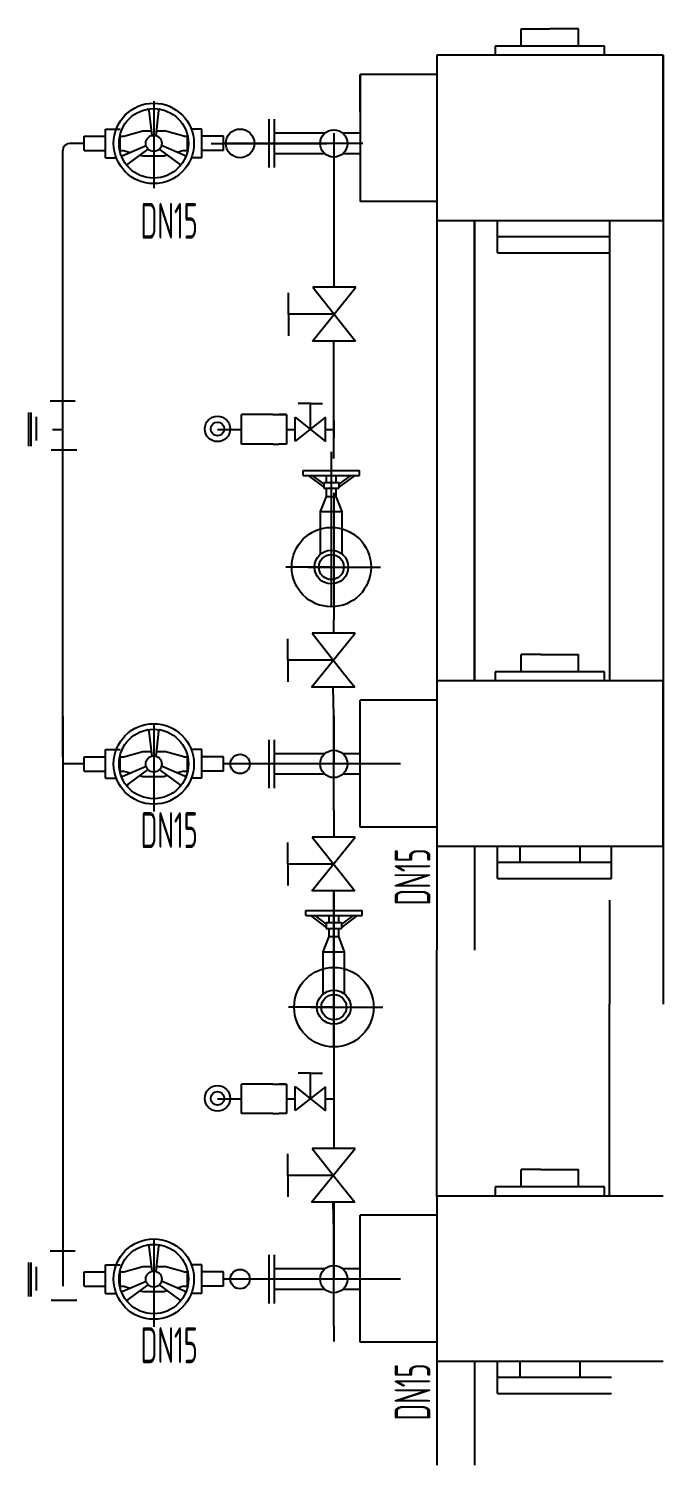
# Model space of a CAD drawing. Header units: millimetres. Extents: x 74 to 371, y 19 to 360.
# Drawn here: x 85.34 to 105.71, y 313.95 to 360.03 of the extents above; entities that cross this region are included whole.
import ezdxf
from ezdxf.enums import TextEntityAlignment as Align

# ---------------------------------------------------------------- set-up
doc = ezdxf.new("R2010")
doc.units = ezdxf.units.MM
doc.styles.add('S1', font='isocp.shx', dxfattribs={"width": 0.6, "height": 4.5, "bigfont": 'chinese.shx'})

msp = doc.modelspace()

# ---------------------------------------------------------------- linework, layer by layer
at = {"color": 0}
for p, q in [((101.146, 359.471), (101.146, 360.029)), ((101.146, 360.029), (102.07, 360.029)), ((102.994, 360.029), (102.07, 360.029)), ((102.994, 359.471), (102.994, 360.029)), ((103.827, 359.471), (100.314, 359.471)), ((100.314, 359.471), (100.314, 359.176)), ((103.827, 359.176), (103.827, 359.471)), ((105.71, 359.176), (98.441, 359.176)), ((98.441, 359.176), (98.441, 353.876)), ((105.71, 353.876), (105.71, 359.176)), ((105.71, 359.176), (105.71, 332.078)), ((98.441, 358.56), (95.987, 358.56)), ((95.987, 357.368), (95.987, 358.56)), ((95.987, 358.56), (95.987, 354.492)), ((98.441, 358.56), (98.441, 354.492)), ((89.357, 357.707), (89.357, 354.917)), ((89.201, 357.404), (89.291, 356.6)), ((89.514, 357.404), (89.424, 356.6)), ((93.058, 355.574), (93.058, 357.129)), ((93.058, 355.574), (93.058, 357.129)), ((93.231, 355.574), (93.231, 357.129)), ((93.231, 355.574), (93.231, 357.129)), ((95.987, 357.368), (95.987, 355.334)), ((87.814, 356.812), (88.275, 356.812)), ((87.814, 355.89), (87.814, 356.812)), ((88.393, 356.582), (89.012, 356.753)), ((89.012, 356.753), (89.274, 356.753)), ((89.441, 356.753), (89.703, 356.753)), ((90.321, 356.582), (89.703, 356.753)), ((90.901, 356.812), (90.563, 356.812)), ((90.901, 355.89), (90.901, 356.812)), ((94.847, 356.681), (93.231, 356.681)), ((95.152, 351.735), (95.152, 356.681)), ((95.987, 356.681), (95.422, 356.681)), ((87.123, 356.351), (86.667, 356.351)), ((87.123, 356.582), (87.814, 356.582)), ((87.123, 356.121), (87.123, 356.582)), ((88.275, 356.091), (88.275, 356.611)), ((88.275, 356.582), (88.393, 356.582)), ((88.367, 355.96), (89.109, 356.284)), ((88.523, 355.689), (89.175, 356.169)), ((90.191, 355.689), (89.54, 356.169)), ((90.348, 355.96), (89.606, 356.284)), ((90.321, 356.582), (90.44, 356.582)), ((90.44, 356.091), (90.44, 356.611)), ((91.592, 356.582), (90.901, 356.582)), ((91.199, 356.351), (94.908, 356.351)), ((91.592, 356.121), (91.592, 356.582)), ((92.664, 356.351), (91.592, 356.351)), ((94.333, 356.351), (92.128, 356.351)), ((94.333, 356.351), (92.128, 356.351)), ((93.594, 356.351), (92.128, 356.351)), ((96.07, 356.351), (93.651, 356.351)), ((86.436, 336.677), (86.436, 356.121)), ((87.123, 356.121), (87.814, 356.121)), ((87.814, 355.89), (88.152, 355.89)), ((88.275, 356.121), (88.393, 356.121)), ((88.393, 356.121), (88.602, 356.063)), ((88.913, 355.977), (89.012, 355.949)), ((89.012, 355.949), (89.703, 355.949)), ((89.801, 355.977), (89.703, 355.949)), ((90.321, 356.121), (90.112, 356.063)), ((90.321, 356.121), (90.44, 356.121)), ((90.901, 355.89), (90.563, 355.89)), ((91.592, 356.121), (90.901, 356.121)), ((94.86, 356.021), (93.231, 356.021)), ((95.987, 356.021), (95.422, 356.021)), ((98.441, 354.492), (95.987, 354.492)), ((98.441, 353.876), (105.71, 353.876)), ((98.441, 353.876), (98.441, 339.108)), ((99.656, 339.108), (99.656, 353.876)), ((99.656, 353.876), (99.656, 339.108)), ((100.392, 352.84), (100.392, 353.876)), ((103.982, 353.876), (103.982, 339.108)), ((103.982, 353.358), (100.392, 353.358)), ((100.392, 352.84), (103.982, 352.84)), ((93.68, 350.871), (93.68, 351.561)), ((94.448, 350.007), (95.843, 351.735)), ((94.461, 351.735), (95.83, 350.007)), ((95.843, 351.735), (94.461, 351.735)), ((95.146, 350.871), (93.68, 350.871)), ((93.68, 350.871), (93.68, 350.18)), ((95.83, 350.007), (94.448, 350.007)), ((95.83, 350.007), (94.448, 350.007)), ((95.134, 349.143), (95.139, 350.007)), ((95.134, 346.245), (95.134, 349.143)), ((86.033, 348.095), (86.838, 348.095)), ((94.383, 348.003), (93.996, 348.003)), ((94.383, 347.182), (94.383, 348.003)), ((94.383, 348.003), (94.769, 348.003)), ((95.134, 346.907), (95.134, 348.061)), ((85.345, 346.635), (85.345, 347.723)), ((85.425, 346.635), (85.425, 347.723)), ((85.584, 347.579), (85.584, 346.825)), ((92.172, 346.704), (92.172, 347.654)), ((92.698, 347.654), (92.172, 347.654)), ((93.182, 347.654), (92.435, 347.654)), ((93.182, 347.654), (93.614, 347.654)), ((93.614, 347.654), (93.372, 347.654)), ((93.614, 347.654), (93.614, 346.704)), ((93.899, 347.573), (94.866, 346.792)), ((93.899, 346.799), (93.899, 347.573)), ((93.899, 346.799), (93.899, 347.573)), ((94.866, 347.566), (93.899, 346.799)), ((94.866, 346.792), (94.866, 347.566)), ((95.134, 347.451), (95.134, 346.907)), ((86.113, 347.179), (86.436, 347.179)), ((91.403, 347.179), (92.172, 347.179)), ((93.614, 347.179), (93.899, 347.179)), ((94.866, 347.179), (95.134, 347.179)), ((86.066, 346.519), (86.888, 346.519)), ((92.698, 346.704), (92.172, 346.704)), ((93.182, 346.704), (92.698, 346.704)), ((93.182, 346.704), (93.372, 346.704)), ((93.614, 346.704), (93.372, 346.704)), ((95.058, 342.762), (95.058, 346.462)), ((94.155, 345.861), (95.962, 345.861)), ((94.155, 345.699), (94.155, 345.861)), ((94.155, 345.699), (95.962, 345.699)), ((94.308, 345.699), (94.816, 345.321)), ((94.444, 345.699), (94.816, 345.422)), ((94.903, 345.474), (94.903, 345.699)), ((95.213, 345.474), (95.213, 345.699)), ((95.673, 345.699), (95.3, 345.422)), ((95.808, 345.699), (95.3, 345.321)), ((95.962, 345.699), (95.962, 345.861)), ((94.816, 345.474), (95.3, 345.474)), ((94.816, 345.474), (94.816, 345.289)), ((94.816, 345.289), (95.3, 345.289)), ((94.903, 345.027), (94.903, 345.289)), ((95.134, 345.139), (95.134, 342.375)), ((95.213, 345.027), (95.213, 345.289)), ((95.3, 345.474), (95.3, 345.289)), ((94.713, 344.541), (94.903, 345.027)), ((94.903, 345.027), (95.213, 345.027)), ((95.404, 344.541), (95.213, 345.027)), ((94.713, 343.179), (94.713, 344.541)), ((94.713, 344.541), (95.404, 344.541)), ((95.404, 343.179), (95.404, 344.541)), ((95.058, 342.762), (93.599, 342.762)), ((94.317, 342.762), (95.7, 342.762)), ((95.058, 341.908), (95.058, 342.762)), ((95.134, 342.375), (95.134, 341.502)), ((95.6, 342.762), (96.633, 342.762)), ((95.058, 341.488), (95.058, 341.908)), ((95.134, 341.502), (95.128, 340.638)), ((95.819, 340.638), (94.437, 340.638)), ((94.437, 340.638), (95.405, 339.416)), ((94.83, 339.412), (95.819, 340.638)), ((93.656, 339.774), (93.656, 340.464)), ((93.656, 339.774), (93.656, 339.083)), ((95.122, 339.774), (93.656, 339.774)), ((101.783, 339.961), (101.146, 339.961)), ((101.146, 339.403), (101.146, 339.961)), ((101.783, 339.961), (102.994, 339.961)), ((102.994, 339.403), (102.994, 339.961)), ((94.424, 338.91), (94.83, 339.412)), ((95.405, 339.416), (95.806, 338.91)), ((103.827, 339.403), (100.314, 339.403)), ((100.314, 339.403), (100.314, 339.108)), ((103.827, 339.108), (103.827, 339.403)), ((95.806, 338.91), (94.424, 338.91)), ((95.134, 337.995), (95.115, 338.91)), ((105.71, 339.108), (98.441, 339.108)), ((98.441, 339.108), (98.441, 333.809)), ((105.71, 333.809), (105.71, 339.108)), ((95.987, 334.424), (95.987, 338.492)), ((97.198, 338.492), (95.987, 338.492)), ((98.441, 338.492), (97.198, 338.492)), ((98.441, 338.492), (98.441, 334.424)), ((86.436, 337.969), (86.436, 319.695)), ((95.134, 334.951), (95.134, 337.995)), ((95.134, 337.995), (95.134, 336.473)), ((89.201, 337.5), (89.291, 336.696)), ((89.357, 337.711), (89.357, 334.92)), ((89.514, 337.5), (89.424, 336.696)), ((87.814, 335.986), (87.814, 336.907)), ((87.814, 336.907), (88.275, 336.907)), ((88.393, 336.677), (89.012, 336.848)), ((89.012, 336.848), (89.274, 336.848)), ((89.441, 336.848), (89.703, 336.848)), ((90.321, 336.677), (89.703, 336.848)), ((90.901, 336.907), (90.563, 336.907)), ((90.901, 335.986), (90.901, 336.907)), ((93.058, 335.669), (93.058, 337.224)), ((93.231, 335.669), (93.231, 337.224)), ((86.895, 336.447), (86.436, 336.447)), ((87.123, 336.447), (86.667, 336.447)), ((87.123, 336.677), (87.814, 336.677)), ((87.123, 336.216), (87.123, 336.677)), ((88.275, 336.187), (88.275, 336.707)), ((88.275, 336.677), (88.393, 336.677)), ((88.367, 336.055), (89.109, 336.38)), ((90.348, 336.055), (89.606, 336.38)), ((90.321, 336.677), (90.44, 336.677)), ((90.44, 336.187), (90.44, 336.707)), ((91.592, 336.677), (90.901, 336.677)), ((91.592, 336.216), (91.592, 336.677)), ((92.128, 336.447), (91.592, 336.447)), ((94.245, 336.447), (92.128, 336.447)), ((94.847, 336.777), (93.231, 336.777)), ((95.671, 336.447), (93.465, 336.447)), ((97.281, 336.447), (94.861, 336.447)), ((95.987, 336.777), (95.422, 336.777)), ((87.123, 336.216), (87.814, 336.216)), ((87.814, 335.986), (88.152, 335.986)), ((88.275, 336.216), (88.393, 336.216)), ((88.393, 336.216), (88.602, 336.158)), ((88.523, 335.784), (89.175, 336.265)), ((88.913, 336.072), (89.012, 336.045)), ((89.012, 336.045), (89.703, 336.045)), ((90.191, 335.784), (89.54, 336.265)), ((89.801, 336.072), (89.703, 336.045)), ((90.321, 336.216), (90.112, 336.158)), ((90.321, 336.216), (90.44, 336.216)), ((90.901, 335.986), (90.563, 335.986)), ((91.592, 336.216), (90.901, 336.216)), ((94.86, 336.116), (93.231, 336.116)), ((95.987, 336.116), (95.422, 336.116)), ((95.134, 334.951), (95.134, 334.101)), ((95.826, 334.101), (94.443, 334.101)), ((94.443, 334.101), (95.412, 332.879)), ((94.836, 332.876), (95.826, 334.101)), ((98.441, 334.424), (95.987, 334.424)), ((98.441, 334.424), (97.198, 334.424)), ((93.662, 333.237), (93.662, 333.928)), ((98.441, 333.809), (105.71, 333.809)), ((98.441, 333.809), (98.441, 330.475)), ((99.656, 333.809), (99.656, 330.475)), ((100.392, 332.772), (100.392, 333.809)), ((101.108, 333.809), (101.108, 333.316)), ((103.043, 333.316), (103.043, 333.809)), ((104.045, 332.772), (104.045, 333.809)), ((93.662, 333.237), (93.662, 332.547)), ((95.128, 333.237), (93.662, 333.237)), ((104.045, 333.291), (100.392, 333.291)), ((94.43, 332.373), (94.836, 332.876)), ((95.412, 332.879), (95.813, 332.373)), ((100.392, 332.772), (104.045, 332.772)), ((95.813, 332.373), (94.43, 332.373)), ((95.134, 332.373), (95.134, 324.116)), ((95.138, 328.646), (95.138, 332.347)), ((94.235, 331.745), (96.041, 331.745)), ((94.235, 331.584), (94.235, 331.745)), ((96.041, 331.584), (96.041, 331.745)), ((103.982, 332.078), (103.982, 328.747)), ((105.71, 332.078), (105.71, 328.747)), ((94.235, 331.584), (96.041, 331.584)), ((94.388, 331.584), (94.896, 331.206)), ((94.523, 331.584), (94.896, 331.307)), ((94.896, 331.358), (95.38, 331.358)), ((94.896, 331.358), (94.896, 331.173)), ((94.983, 331.358), (94.983, 331.584)), ((95.293, 331.358), (95.293, 331.584)), ((95.753, 331.584), (95.38, 331.307)), ((95.888, 331.584), (95.38, 331.206)), ((95.38, 331.358), (95.38, 331.173)), ((94.792, 330.426), (94.983, 330.912)), ((94.896, 331.173), (95.38, 331.173)), ((94.983, 330.912), (94.983, 331.173)), ((94.983, 330.912), (95.293, 330.912)), ((95.293, 330.912), (95.293, 331.173)), ((95.484, 330.426), (95.293, 330.912)), ((94.792, 329.064), (94.792, 330.426)), ((94.792, 330.426), (95.484, 330.426)), ((95.484, 329.064), (95.484, 330.426)), ((98.441, 322.586), (98.441, 330.475)), ((95.138, 328.646), (93.678, 328.646)), ((94.397, 328.646), (95.78, 328.646)), ((95.138, 327.793), (95.138, 328.646)), ((95.68, 328.646), (96.713, 328.646)), ((103.982, 322.586), (103.982, 328.747)), ((95.138, 327.373), (95.138, 327.793)), ((94.383, 326.532), (93.996, 326.532)), ((94.383, 325.711), (94.383, 326.532)), ((94.383, 326.532), (94.769, 326.532)), ((92.172, 325.233), (92.172, 326.182)), ((92.698, 326.182), (92.172, 326.182)), ((93.182, 326.182), (92.435, 326.182)), ((93.182, 326.182), (93.614, 326.182)), ((93.614, 326.182), (93.372, 326.182)), ((93.614, 326.182), (93.614, 325.233)), ((93.899, 326.101), (94.866, 325.32)), ((93.899, 325.327), (93.899, 326.101)), ((93.899, 325.327), (93.899, 326.101)), ((94.866, 326.094), (93.899, 325.327)), ((94.866, 325.32), (94.866, 326.094)), ((91.403, 325.708), (92.172, 325.707)), ((93.614, 325.707), (93.899, 325.707)), ((94.866, 325.707), (95.134, 325.707)), ((95.134, 325.707), (95.134, 325.559)), ((92.698, 325.233), (92.172, 325.233)), ((93.182, 325.233), (92.698, 325.233)), ((93.182, 325.233), (93.372, 325.233)), ((93.614, 325.233), (93.372, 325.233)), ((93.656, 323.252), (93.656, 323.943)), ((95.819, 324.116), (94.437, 324.116)), ((94.437, 324.116), (95.405, 322.894)), ((94.83, 322.891), (95.819, 324.116)), ((93.656, 323.252), (93.656, 322.562)), ((95.122, 323.252), (93.656, 323.252)), ((101.783, 323.439), (101.146, 323.439)), ((101.146, 322.881), (101.146, 323.439)), ((101.783, 323.439), (102.994, 323.439)), ((102.994, 322.881), (102.994, 323.439)), ((94.424, 322.388), (94.83, 322.891)), ((95.405, 322.894), (95.806, 322.388)), ((105.71, 322.586), (98.441, 322.586)), ((98.441, 322.586), (98.441, 317.287)), ((103.827, 322.881), (100.314, 322.881)), ((100.314, 322.881), (100.314, 322.586)), ((103.827, 322.586), (103.827, 322.881)), ((95.806, 322.388), (94.424, 322.388)), ((95.134, 321.473), (95.115, 322.388)), ((95.134, 322.388), (95.134, 319.925)), ((95.987, 317.903), (95.987, 321.971)), ((97.198, 321.971), (95.987, 321.971)), ((98.441, 321.971), (97.198, 321.971)), ((98.441, 321.971), (98.441, 317.903)), ((89.357, 321.189), (89.357, 318.398)), ((95.134, 318.43), (95.134, 321.473)), ((95.134, 321.473), (95.134, 319.951)), ((86.033, 320.828), (86.838, 320.828)), ((89.201, 320.978), (89.291, 320.174)), ((89.514, 320.978), (89.424, 320.174)), ((93.058, 319.147), (93.058, 320.703)), ((93.231, 319.147), (93.231, 320.703)), ((85.345, 319.368), (85.345, 320.457)), ((85.425, 319.368), (85.425, 320.457)), ((85.584, 320.313), (85.584, 319.559)), ((87.814, 319.464), (87.814, 320.386)), ((87.814, 320.386), (88.275, 320.386)), ((88.393, 320.155), (89.012, 320.327)), ((89.012, 320.327), (89.274, 320.327)), ((89.441, 320.327), (89.703, 320.327)), ((90.321, 320.155), (89.703, 320.327)), ((90.901, 320.386), (90.563, 320.386)), ((90.901, 319.464), (90.901, 320.386)), ((94.847, 320.255), (93.231, 320.255)), ((95.987, 320.255), (95.422, 320.255)), ((87.123, 320.155), (87.814, 320.155)), ((87.123, 319.695), (87.123, 320.155)), ((88.275, 319.665), (88.275, 320.185)), ((88.275, 320.155), (88.393, 320.155)), ((88.367, 319.534), (89.109, 319.858)), ((90.348, 319.534), (89.606, 319.858)), ((90.321, 320.155), (90.44, 320.155)), ((90.44, 319.665), (90.44, 320.185)), ((91.592, 320.155), (90.901, 320.155)), ((91.592, 319.695), (91.592, 320.155)), ((92.128, 319.925), (91.592, 319.925)), ((94.245, 319.925), (92.128, 319.925)), ((95.671, 319.925), (93.465, 319.925)), ((97.281, 319.925), (94.861, 319.925)), ((87.123, 319.695), (87.814, 319.695)), ((87.814, 319.464), (88.152, 319.464)), ((88.275, 319.695), (88.393, 319.695)), ((88.393, 319.695), (88.602, 319.637)), ((88.523, 319.263), (89.175, 319.743)), ((88.913, 319.55), (89.012, 319.523)), ((89.012, 319.523), (89.703, 319.523)), ((90.191, 319.263), (89.54, 319.743)), ((89.801, 319.55), (89.703, 319.523)), ((90.321, 319.695), (90.112, 319.637)), ((90.321, 319.695), (90.44, 319.695)), ((90.901, 319.464), (90.563, 319.464)), ((91.592, 319.695), (90.901, 319.695)), ((94.86, 319.595), (93.231, 319.595)), ((95.987, 319.595), (95.422, 319.595)), ((86.066, 319.253), (86.888, 319.253)), ((98.441, 317.903), (95.987, 317.903)), ((98.441, 317.903), (97.198, 317.903)), ((98.441, 317.287), (105.71, 317.287)), ((98.441, 317.287), (98.441, 313.953)), ((99.656, 317.287), (99.656, 313.953)), ((100.392, 316.251), (100.392, 317.287)), ((101.108, 317.287), (101.108, 316.795)), ((103.043, 316.795), (103.043, 317.287)), ((104.045, 316.769), (100.392, 316.769)), ((100.392, 316.251), (104.045, 316.251))]:
    msp.add_line(p, q, dxfattribs=at)
msp.add_line((95.134, 318.43), (95.134, 317.918))
for centre, radius in [((89.357, 356.351), 1.29), ((89.357, 356.351), 1.114), ((92.128, 356.351), 0.461), ((92.128, 356.351), 0.461), ((95.134, 356.351), 0.438), ((89.357, 356.351), 0.258), ((91.403, 347.193), 0.408), ((91.403, 347.193), 0.218), ((95.058, 342.762), 1.274), ((95.058, 342.762), 0.542), ((95.058, 342.762), 0.402), ((89.357, 336.447), 1.29), ((89.357, 336.447), 1.114), ((95.134, 336.447), 0.438), ((89.357, 336.447), 0.258), ((92.128, 336.447), 0.311), ((95.138, 328.646), 1.274), ((95.138, 328.646), 0.542), ((95.138, 328.646), 0.402), ((91.403, 325.721), 0.408), ((91.403, 325.721), 0.218), ((89.357, 319.925), 1.29), ((89.357, 319.925), 1.114), ((92.128, 319.925), 0.311), ((95.134, 319.925), 0.438), ((89.357, 319.925), 0.258)]:
    msp.add_circle(centre, radius, dxfattribs=at)
for centre, radius, start, end in [((89.155, 357.399), 0.0461, 6.3907, 100.917), ((89.56, 357.399), 0.0461, 79.083, 173.6093), ((86.667, 356.121), 0.23, 90, 180), ((88.349, 356.002), 0.0461, 199.083, 293.6093), ((90.366, 356.002), 0.0461, 246.3907, 340.917), ((88.551, 355.652), 0.0461, 126.3907, 220.917), ((90.164, 355.652), 0.0461, 319.083, 53.6093), ((89.155, 337.495), 0.0461, 6.3907, 100.917), ((89.56, 337.495), 0.0461, 79.083, 173.6093), ((88.349, 336.098), 0.0461, 199.083, 293.6093), ((90.366, 336.098), 0.0461, 246.3907, 340.917), ((88.551, 335.747), 0.0461, 126.3907, 220.917), ((90.164, 335.747), 0.0461, 319.083, 53.6093), ((89.155, 320.973), 0.0461, 6.3907, 100.917), ((89.56, 320.973), 0.0461, 79.083, 173.6093), ((88.349, 319.576), 0.0461, 199.083, 293.6093), ((90.366, 319.576), 0.0461, 246.3907, 340.917), ((88.551, 319.226), 0.0461, 126.3907, 220.917), ((90.164, 319.226), 0.0461, 319.083, 53.6093)]:
    msp.add_arc(centre, radius, start, end, dxfattribs=at)

# ---------------------------------------------------------------- texts
at = {"color": 0, "style": 'S1', "width": 0.6}
for p in [(89.854, 353.869), (89.854, 334.327), (89.854, 317.806)]:
    msp.add_text('DN15', height=1.152, dxfattribs=at).set_placement(p, align=Align.MIDDLE)
for p in [(97.661, 332.824), (97.661, 316.303)]:
    msp.add_text('DN15', height=1.152, rotation=90, dxfattribs=at).set_placement(p, align=Align.MIDDLE)

doc.saveas('drawing.dxf')
